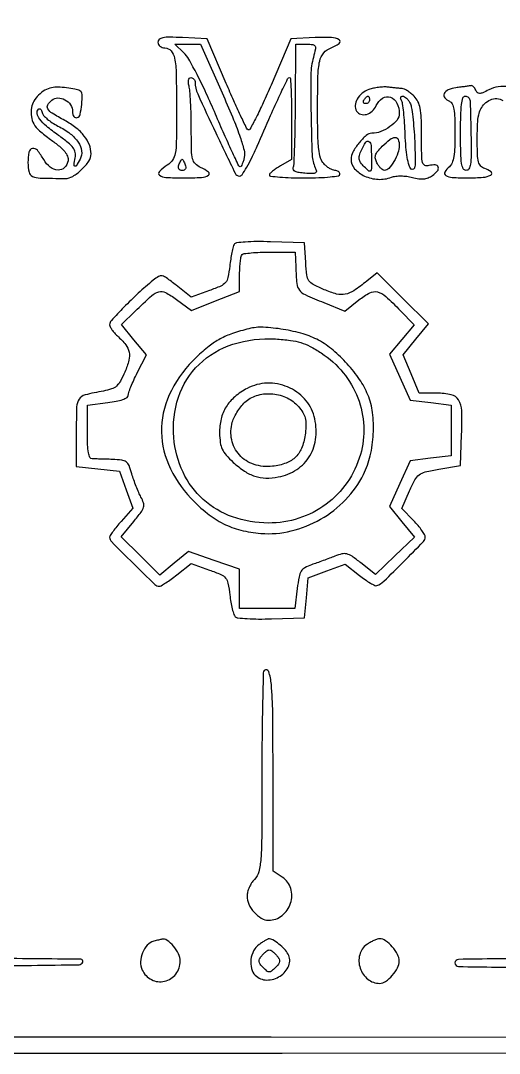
# Model space of a CAD drawing. Extents: x 33 to 995, y 30 to 1513.
# Drawn here: x 446 to 574.9, y 30.1 to 308.4 of the extents above; entities that cross this region are included whole.
import ezdxf

# ---------------------------------------------------------------- set-up
doc = ezdxf.new("R2010")
doc.units = 0

msp = doc.modelspace()

# ---------------------------------------------------------------- linework, layer by layer
for points in [[(969.036452, 1225.056595, -0.000004), (969.039353, 1088.299549, -0.000008), (969.038944, 928.132759, -0.000006), (969.033447, 745.616071)], [(56.838383, 550.971158, 0.000004), (56.774237, 658.613587, 0.000005), (56.715227, 754.844653, 0.000003), (56.664187, 835.950257, 0.000067)], [(972.956293, 313.397605, 0.000039), (972.978038, 768.984398, 0.000039), (972.928152, 1226.063636, 0.000618)], [(989.233898, 772.224269), (989.632433, 47.5), (987.566217, 43, -0.031411), (986.374052, 40.782283, -0.048694), (985.054021, 39.05791, -0.050598), (983.465679, 37.667575, -0.037489), (981.466448, 36.461092), (977.432895, 34.422183), (513.452962, 34.483358), (49.473029, 34.544533), (45.71227, 36.86881, -0.034566), (44.153702, 37.987801, -0.025159), (42.580482, 39.430335, -0.025592), (41.221194, 40.95774, -0.049742), (40.331928, 42.325016, -0.119271), (39.234053, 46.81465, -0.000106), (38.991255, 157.362732, -0.000511), (38.822837, 332.31249, -0.000046), (38.889141, 769.339498, -0.000051), (39.034879, 1189.135476, -0.000465)], [(33.247266, 770.21552, 0.000036), (33.115334, 293.12885, 0.000631), (33.278986, 138.361857, 0.000254), (33.537488, 46.90691, 0.117641), (34.938352, 41.12084, 0.053426), (37.290043, 37.519574, 0.043437), (40.506968, 34.215693, 0.045239), (44.017523, 31.701538, 0.088944), (47.228619, 30.516065, 0.043919), (49.921437, 30.277249, 0.000009), (186.426532, 30.187823, 0.000194), (337.588664, 30.150033, 0.000117), (516.5, 30.216741), (982.5, 30.5), (986.122348, 32.951435, 0.035163), (987.699971, 34.189163, 0.019391), (989.453306, 35.904096, 0.019251), (991.104356, 37.789619, 0.029163), (992.375078, 39.560606), (995.005458, 43.718342), (994.752729, 770.609171)], [(577.374995, 290.551773, 0.075044), (574.672365, 290.527878, 0.076169), (572.11201, 289.705765, -0.014144), (570.457875, 288.938207, -0.094956), (569.577624, 288.744297, -0.204816), (569.016057, 288.966359, -0.106344), (568.596498, 289.609127, 0.050149), (568.334442, 290.129365, 0.062996), (567.99002, 290.54442, 0.076006), (567.619871, 290.797972, 0.164173), (567.281385, 290.839963, -0.014), (566.804203, 290.756075, -0.001794), (565.774844, 290.608461, -0.002098), (564.551632, 290.442754, -0.001747), (563.25, 290.276604, 0.069937), (561.199789, 289.72436, 0.181892), (560.112155, 288.685197, 0.289659), (560.243654, 287.552249, 0.131997), (561.5, 286.638374, -0.195025), (562.234309, 285.952065, -0.064834), (562.684391, 284.51979, -0.03538), (562.933143, 282.14239, -0.008381), (563, 278.15383, -0.009888), (562.924081, 274.315239, -0.030728), (562.663235, 271.741037, -0.046628), (562.210736, 270.009501, -0.133095), (561.5, 269, 0.084856), (560.27753, 267.574185, 0.413932), (560.510548, 266.644012, 0.122541), (562.251829, 266.111939, 0.013173), (566.5, 266, 0.018837), (570.578064, 266.153693, 0.108361), (572.635508, 266.770393, 0.535511), (572.702132, 267.597321, 0.090384), (571, 268.5, -0.129705), (569.940001, 269.172421, -0.126801), (569.338622, 270.285724, -0.053507), (569.062228, 272.303974, -0.007298), (569, 276.567388, -0.010354), (569.082169, 280.534779, -0.041449), (569.383016, 282.943283, -0.067758), (569.977201, 284.610139, -0.077067), (570.977319, 285.977319, -0.094349), (572.551783, 287.048141, -0.118969), (574.282686, 287.349346, -0.122771), (575.920017, 286.826932, -0.104683)], [(817.783737, 56), (690.391868, 56, 0.000296), (616.801272, 55.956451, 0.002648), (584.481978, 55.747056, 0.001066), (563.946171, 55.461468, 0.409524), (563, 54.5, 0.409465), (563.945623, 53.538893, 0.001087), (584.270407, 53.252973, 0.002674), (616.269925, 53.043558, 0.000299), (689.122445, 53, -0.000303), (761.188888, 52.956378, -0.002612), (793.341744, 52.749509, -0.001296)], [(436.1347, 53.703313, 0.000415), (461.75162, 54.020315, 0.319186), (462.750023, 54.75, 0.508295), (462.228658, 55.482169, 0.00044), (437.123984, 55.748384, 0.002059)]]:
    msp.add_lwpolyline(points, format="xyb")
for points in [[(483, 302.54569, 0.121703), (483.14565, 301.95617, 0.100747), (483.556072, 301.454046, 0.091402), (484.169942, 301.116741, 0.080207), (484.893011, 301, -0.219124), (486.539263, 300.242146, -0.131363), (487.486679, 298.264251, -0.041849), (487.912196, 294.099976, -0.004545), (488, 284.441266, -0.002813), (487.951029, 275.73811, -0.038403), (487.672769, 272.585019, -0.11186), (486.950118, 270.814824, -0.095383), (485.5, 269.408043, 0.046994), (483.388957, 267.721918, 0.460296), (483.448963, 266.720431, 0.151619), (485.127987, 266.112789, 0.011574), (490, 266, 0.012006), (494.751996, 266.114118, 0.128568), (496.577092, 266.686199, 0.525946), (496.614661, 267.560666, 0.054511), (494.5, 268.818046, -0.088562), (493.073524, 269.802749, -0.139144), (492.346823, 271.091516, -0.054154), (492.050645, 273.379816, -0.00476), (491.986345, 279.228561, 0.005912), (491.93695, 282.943301, 0.007087), (491.799577, 286.437452, 0.006174), (491.606089, 289.372986, 0.04595), (491.369714, 290.75, -0.038449), (491.198059, 291.66737, -0.083333), (491.239628, 292.381252, -0.136015), (491.480982, 292.828542, -0.20417), (491.883369, 293, -0.110813), (492.310419, 292.904178, -0.098874), (492.675989, 292.632812, -0.093668), (492.923695, 292.227285, -0.087889), (493.013617, 291.75, 0.104099), (493.711832, 288.603208, 0.004369), (498.564734, 278.147049, 0.002201), (503.794566, 267.255841, 0.287208), (505.001866, 266.5, 0.250656), (505.652265, 266.847912, 0.014124), (506.907935, 268.85, 0.018951), (508.299783, 271.434354, 0.012511), (509.709857, 274.5, -0.002332), (513.323287, 282.79676, -0.006895), (515.909864, 288.448527, -0.003039), (517.938255, 292.65759, -0.286377), (518.487057, 293, -0.398252), (518.694952, 292.803197, -0.0021), (518.849323, 289.755088, -0.007248), (518.963131, 286.189198, -0.004352), (519, 281.95349), (519, 270.906979), (516.006323, 269.20349, 0.01755), (514.859182, 268.496328, 0.024503), (513.890181, 267.780088, 0.02252), (513.16979, 267.134681, 0.199272), (513.006323, 266.75, 0.386892), (513.275367, 266.449292, 0.005942), (515.792482, 266.220312, 0.012306), (518.857861, 266.053931, 0.007403), (522.5, 266, 0.008575), (526.360608, 266.066212, 0.017647), (529.375, 266.276316, 0.013417), (531.638562, 266.576184, 0.368504), (532, 267, 0.133491), (531.896341, 267.381344, 0.100499), (531.604903, 267.70625, 0.087472), (531.168952, 267.924865, 0.072708), (530.654988, 268, -0.099381), (530.023087, 268.126851, -0.037821), (529.21892, 268.537193, -0.035602), (528.387568, 269.128956, -0.036379), (527.654988, 269.828741, -0.112711), (526.804123, 271.346001, -0.043109), (526.319179, 273.732786, -0.023722), (526.065241, 277.525831, -0.004853), (526, 284.246953, -0.005269), (526.097375, 293.487046, -0.048044), (526.567051, 297.479962, -0.124784), (527.649085, 299.656309, -0.125097), (529.636385, 301.051853, 0.066857), (531.81422, 302.232681, 0.526277), (531.786922, 303.191851, 0.136049), (529.770589, 303.822238, 0.019319), (525.387948, 303.79569), (518.775895, 303.5), (513.456491, 291, -0.006409), (511.357914, 286.238905, -0.010765), (509.459214, 282.303316, -0.004606), (507.78349, 279.086476, -0.417384), (507.318543, 278.947459, -0.155673), (506.862953, 279.42521, -0.002535), (505.240341, 282.803911, -0.006338), (503.409664, 286.795863, -0.004131), (501.393255, 291.447459), (496.28651, 303.5), (489.643255, 303.79569, 0.008083), (486.096968, 303.896133, 0.049575), (484.276656, 303.737516, 0.128458), (483.352627, 303.300804, 0.221987)], [(500.63016, 288.09034, -0.006063), (503.372517, 281.665259, -0.015532), (505.15478, 276.933485, -0.018295), (506.201103, 273.459874, -0.111679), (506.263583, 271.598511, -0.022217), (506.027265, 270.604066, -0.033707), (505.726694, 269.768019, -0.036039), (505.409049, 269.164615, -0.265881), (505.133423, 269.01602, -0.282594), (504.782083, 269.244259, -0.001433), (502.923568, 273.181823, -0.00571), (500.845927, 277.751644, -0.003516), (498.5, 283.174979, 0.008244), (496.0203, 288.761973, 0.01035), (493.531127, 293.85111, 0.008686), (491.293151, 298.017005, 0.076607), (490.010218, 299.658959), (487.520437, 302), (491.010218, 301.991829), (494.5, 301.983658)], [(524.862748, 298.465086, 0.064468), (524.199307, 293.779065, 0.007303), (524.228493, 283.043417, 0.005625), (524.540905, 272.112802, 0.10211), (525.377741, 268.741944, -0.068774), (525.675282, 267.811536, -0.322433), (525.443969, 267.334667, -0.130544), (524.651809, 267.144394, -0.011826), (522.601401, 267.241944, -0.022749), (521.015679, 267.427809, -0.072329), (520.000781, 267.749081, -0.147666), (519.511698, 268.199436, -0.228389), (519.464225, 268.761178, 0.080988), (519.66043, 269.713705, 0.001853), (519.835778, 274.348601, 0.004096), (519.976903, 279.792915, 0.002758), (520.05282, 286.011178), (520.15983, 302), (522.999308, 302, -0.024509), (524.746167, 301.914322, -0.252055), (525.325762, 301.524705, -0.178611), (525.430831, 300.731162, -0.011887)], [(454.354429, 290.282391, 0.087583), (452.573784, 289.619488, 0.061299), (450.870076, 288.314748, 0.062377), (449.56592, 286.669315, 0.10219), (448.971771, 285, 0.058638), (448.918561, 282.481912, 0.10941), (449.545548, 280.550982, 0.081747), (451.079187, 278.711791, 0.02241), (454.052332, 276.366935, -0.015717), (456.461825, 274.518373, -0.048628), (457.913792, 273.073272, -0.077471), (458.657612, 271.820935, -0.131518), (458.802332, 270.618598, -0.163833), (457.871365, 268.769998, -0.209464), (456.109838, 268.093792, -0.156994), (453.993783, 268.88515, -0.09631), (452.243868, 270.923323, 0.040384), (450.543149, 273.419186, 0.277714), (449.206147, 273.907462, 0.30855), (448.260368, 272.952581, 0.045543), (448, 270.1, 0.054557), (448.279814, 267.543191, 0.241723), (449.215931, 266.414394, 0.09413), (451.295042, 265.957346, 0.005216), (457.972549, 265.83547, 0.138455), (460.061226, 266.407557, 0.054315), (462.458385, 268.233776, 0.054375), (464.389782, 270.514735, 0.149591), (465, 272.508711, 0.096614), (464.528792, 274.924554, 0.071645), (463.154343, 277.279497, 0.060471), (460.915315, 279.488507, 0.039877), (457.882845, 281.467247, -0.012748), (454.545745, 283.395382, -0.115484), (453.356365, 284.570511, -0.279709), (453.339024, 285.654417, -0.087369), (454.436078, 286.946949, -0.175199), (456.067226, 287.534699, -0.126301), (457.95684, 287.047563, -0.119552), (459.453139, 285.67705, -0.148904), (460, 283.881483, 0.05504), (460.086966, 283.093856, 0.108885), (460.351718, 282.526869, 0.155597), (460.757135, 282.244538, 0.156595), (461.25, 282.25, 0.262158), (462.028437, 283.108944, 0.02996), (462.470288, 285.785756, 0.029805), (462.589705, 288.492138, 0.272991), (462, 289.457233, 0.075567), (460.657095, 289.929946, 0.020029), (458.402495, 290.265077, 0.020997), (456.068684, 290.418213, 0.051345)], [(539.795782, 289.802844, 0.088535), (538.001064, 288.79703, 0.09162), (536.690149, 287.242681, 0.105857), (536.14324, 285.517439, 0.163851), (536.494469, 284.008949, 0.179865), (537.619846, 283.133198, 0.145631), (539.16001, 283.108334, 0.118359), (540.712495, 283.9741, 0.100067), (541.818046, 285.5, -0.141204), (543.494022, 287.457466, -0.234241), (545.605781, 287.716338, -0.198698), (547.3571, 286.147496, -0.112475), (548, 283.32568, -0.172025), (547.384418, 281.589401, -0.066127), (545.49799, 279.806091, -0.062639), (543.028403, 278.456536, -0.094029), (540.62224, 278, 0.182717), (539.074133, 277.41473, 0.042481), (537.118717, 275.369666, 0.043599), (535.497528, 272.953288, 0.12662), (535, 271.020129, 0.184343), (535.975064, 268.465305, 0.105447), (538.675448, 266.490241, 0.092075), (542.307565, 265.61009, 0.103225), (545.85933, 266.152747, -0.057875), (547.030457, 266.441469, -0.033036), (548.486808, 266.529023, -0.031522), (550.045068, 266.421293, -0.034352), (551.532281, 266.118698, 0.030206), (553.227599, 265.759111, 0.06265), (554.57768, 265.727407, 0.072533), (555.762635, 266.025525, 0.054988), (556.93968, 266.670304, 0.063468), (558.277452, 267.886369, 0.268983), (558.464503, 268.910074, 0.307277), (557.685596, 269.477696, 0.07245), (555.999004, 269.289489, -0.1678), (554.912141, 269.37304, -0.233996), (554.292831, 270.105553, -0.056519), (554.043677, 272.023042, -0.004074), (554, 277.383369, 0.007896), (553.925102, 282.125756, 0.038674), (553.633945, 284.788976, 0.069397), (553.037725, 286.559775, 0.080688), (552, 288, 0.026694), (551.142487, 288.770532, 0.027947), (550.220312, 289.432739, 0.029058), (549.364415, 289.910131, 0.099229), (548.75, 290.0689, -0.008305), (548.103388, 290.115325, -0.002576), (547.132812, 290.206278, -0.002575), (546.048815, 290.319138, -0.002833), (545, 290.439817, 0.039039), (543.847549, 290.488462, 0.021487), (542.440011, 290.377288, 0.021304), (541.013503, 290.140645, 0.031814)], [(540, 287, -0.105053), (539.918938, 286.618444, -0.099167), (539.688914, 286.29375, -0.09642), (539.345238, 286.076123, -0.093332), (538.940983, 286, -0.108972), (538.586039, 286.078288, -0.182303), (538.3746, 286.29375, -0.161196), (538.343488, 286.6179, -0.082592), (538.5, 287, -0.029505), (538.768994, 287.382774, -0.035638), (539.066025, 287.70625, -0.038439), (539.34829, 287.934461, -0.151918), (539.559017, 288, -0.210953), (539.727648, 287.92554, -0.081139), (539.870461, 287.70625, -0.061769), (539.967655, 287.382849, -0.042167)], [(550.858181, 286.25, -0.081993), (551.240236, 285.113148, -0.009597), (551.618729, 282.454121, -0.011302), (551.938868, 279.25041, -0.009024), (552.143364, 275.785305, -0.004478), (552.293395, 271.090324, -0.03787), (552.182078, 268.980636, -0.212653), (551.784908, 268.329162, -0.362143), (551.187558, 268.383461, -0.131748), (550.617375, 269.37183, -0.022891), (550.152331, 271.496359, -0.021401), (549.795597, 274.291884, -0.012189), (549.592101, 277.693592, 0.007778), (549.43167, 280.840925, 0.010496), (549.182613, 283.680825, 0.007778), (548.889624, 286.031102, 0.103871), (548.595526, 286.845436, -0.066149), (548.397334, 287.287496, -0.138857), (548.392325, 287.660847, -0.191135), (548.575082, 287.906182, -0.139096), (548.905799, 288, -0.132353), (549.364474, 287.876421, -0.051154), (549.901642, 287.485937, -0.046026), (550.427194, 286.919552, -0.042077)], [(567.070735, 286.75, -0.007457), (567.105945, 285.904373, -0.000425), (567.173351, 283.297213, -0.00065), (567.246915, 280.193449, -0.000477), (567.320735, 276.751152, -0.005915), (567.361233, 272.073388, -0.036676), (567.17784, 269.680513, -0.091402), (566.749649, 268.438955, -0.270208), (566, 268.001152, -0.286963), (565.234206, 268.479284, -0.076358), (564.787471, 269.916695, -0.032077), (564.555229, 272.649619, -0.005161), (564.5, 278, -0.006292), (564.560425, 282.801754, -0.024802), (564.78125, 285.75, -0.037957), (565.145075, 287.542664, -0.335469), (565.75, 288, -0.097651), (566.232545, 287.904851, -0.092392), (566.653591, 287.632812, -0.092325), (566.948596, 287.227165, -0.097336)], [(456.062348, 279.968193, -0.0448), (459.366079, 277.891009, -0.082413), (461.538165, 275.585084, -0.113978), (462.427103, 273.252389, -0.158433), (462.035888, 271.067058, -0.009161), (461.034748, 269.276073, -0.341007), (460.628911, 269.111395, -0.378873), (460.404727, 269.457586, -0.009807), (460.741452, 271.427823, 0.09997), (460.726806, 272.836654, 0.109504), (460.160409, 274.078812, 0.061981), (458.82811, 275.453455, 0.013563), (456.200793, 277.451213, -0.017039), (452.99334, 279.925468, -0.056813), (451.151978, 281.839099, -0.113146), (450.472991, 283.330146, -0.250745), (450.818901, 284.491946, -0.194533), (451.10426, 284.614547, -0.192816), (451.395975, 284.504934, -0.109563), (451.652952, 284.138937, -0.04838), (451.826973, 283.570767, 0.134197), (452.205574, 282.820477, 0.03297), (453.20599, 281.84894, 0.031394), (454.54228, 280.849708, 0.026896)], [(540.5, 271.527778, -0.004415), (540.473532, 268.530204, -0.15923), (540.25, 267.88491, -0.431404), (539.810742, 267.837749, -0.01945), (538.57017, 268.985386, -0.037149), (537.597383, 270.114561, -0.117044), (537.207193, 271.027654, -0.114934), (537.265358, 272.028541, -0.035168), (537.798731, 273.457608, -0.034074), (538.975582, 275.634282, -0.43088), (539.796374, 275.794986, -0.223062), (540.383009, 274.749961, -0.018148)], [(548, 274.722506, -0.089147), (547.641914, 272.730067, -0.045897), (546.541865, 270.437466, -0.044645), (545.161584, 268.537754, -0.216602), (543.97848, 268, -0.155705), (543.556439, 268.134693, -0.043456), (543.021653, 268.589465, -0.039381), (542.474307, 269.238637, -0.032607), (541.996419, 270.00669, -0.067156), (541.570242, 271.148314, -0.132953), (541.609749, 272.107134, -0.09577), (542.158199, 273.119482, -0.024491), (543.415781, 274.50669, -0.027897), (545.496648, 276.36747, -0.157995), (546.870628, 276.885333, -0.324187), (547.702357, 276.340471, -0.091215)], [(490.361626, 269.5, -0.074756), (490.496379, 268.889304, -0.14841), (490.385989, 268.410795, -0.165571), (490.041375, 268.107791, -0.098585), (489.5, 268, -0.098585), (488.958625, 268.107791, -0.165571), (488.614011, 268.410795, -0.14841), (488.503621, 268.889304, -0.074756), (488.638374, 269.5, -0.015549), (488.879681, 270.074741, -0.023203), (489.128913, 270.559375, -0.019892), (489.35928, 270.925857, -0.247326), (489.5, 271, -0.247326), (489.64072, 270.925857, -0.019892), (489.871087, 270.559375, -0.023203), (490.120319, 270.074741, -0.015549)], [(503.537249, 248.06027, 0.07785), (503.262016, 247.405981, 0.010147), (502.9272, 245.926163, 0.011611), (502.604197, 244.14093, 0.009472), (502.339319, 242.217205, -0.019798), (501.85874, 239.190714, -0.12532), (501.190858, 237.795311, -0.117483), (499.918539, 236.845726, -0.016499), (496.846211, 235.638975), (491.925198, 233.891185), (487.920785, 237.062739, 0.009011), (485.312069, 239.053446, 0.105737), (484.152915, 239.575434, 0.187435), (483.157128, 239.416632, 0.040957), (481.708186, 238.402684, 0.013352), (477.716567, 234.907751, 0.012548), (473.831602, 231.133476, 0.006513), (470.449946, 227.587833, 0.189393), (470, 226.442579, 0.119984), (470.136567, 225.88167, 0.03184), (470.614708, 225.086374, 0.030401), (471.291683, 224.224383, 0.027181), (472.092624, 223.416176, -0.039111), (474.318012, 221.060897, -0.119676), (475.248651, 219.087416, -0.116398), (475.183722, 216.873901, -0.035985), (474.086436, 213.701648, -0.022326), (472.894071, 211.230757, -0.087231), (471.84756, 209.905117, -0.101922), (470.499944, 209.123894, -0.036661), (468.340522, 208.574955, 0.016486), (463.377637, 207.524341, 0.187479), (461.767239, 206.393428, 0.139969), (461.107091, 204.330944, 0.00791), (461, 197.561779), (461, 188.258333), (466.812691, 187.600701), (472.625383, 186.94307), (474.414041, 181.96898), (476.202698, 176.994891), (473.101349, 173.462649, 0.009703), (471.913308, 172.055379, 0.013565), (470.911021, 170.749426, 0.009887), (470.135732, 169.634679, 0.148046), (470, 169.186315, 0.198158), (470.489667, 167.999287, 0.002576), (476.303856, 162.21121, 0.002612), (482.172714, 156.488709, 0.194278), (483.383001, 156, 0.135217), (483.884217, 156.13807, 0.010019), (485.101465, 156.897232, 0.013336), (486.531064, 157.884432, 0.009708), (488.068695, 159.054407), (491.925198, 162.108815), (496.846211, 160.361025, -0.016569), (499.936309, 159.146796, -0.119811), (501.202732, 158.191971, -0.124343), (501.866851, 156.777141, -0.018393), (502.357037, 153.633193, 0.01396), (502.646391, 151.662741, 0.017642), (503.028515, 149.861115, 0.015852), (503.443695, 148.395132, 0.12), (503.814673, 147.785327, 0.174207), (504.519044, 147.453338, 0.009147), (507.044519, 147.257981, 0.013539), (510.114978, 147.160211, 0.009359), (513.591248, 147.208752), (522.5, 147.5), (523, 152.856445), (523.5, 158.212889), (528.473129, 160.094498), (533.446257, 161.976107), (537.254977, 158.915336, 0.015357), (538.778306, 157.76632, 0.021827), (540.204392, 156.848465, 0.018771), (541.408737, 156.205011, 0.203594), (541.947122, 156.177283, 0.104343), (543.853116, 157.367405, 0.005234), (549.125412, 162.547488, 0.003389), (554.481894, 167.99499, 0.194964), (555, 169.273203, 0.137746), (554.825474, 169.89469, 0.018934), (554.075072, 171.026666, 0.020558), (553.057012, 172.326646, 0.016075), (551.85131, 173.653409), (548.70262, 176.902033), (550.772297, 181.701017, -0.020036), (552.197669, 184.672682, -0.112481), (553.340951, 185.999245, -0.101007), (555.000783, 186.768766, -0.014629), (558.670987, 187.526247), (564.5, 188.552495), (564.792008, 196.873167, 0.016613), (564.803972, 203.317803, 0.128623), (563.957842, 206.182393, 0.206354), (562.005456, 207.578429, 0.053489), (558.076024, 208), (553.396937, 208), (551.214251, 213.166269), (549.031565, 218.332538), (552.451844, 222.506537), (555.872123, 226.680536), (548.952123, 233.547511), (542.032122, 240.414485), (539.266061, 238.193059, -0.02101), (535.741713, 235.598412, -0.098842), (533.433345, 234.634517, -0.116718), (531.127617, 234.712644, -0.03469), (527.776008, 235.881689, -0.017555), (524.832676, 237.267585, -0.125232), (523.662851, 238.302611, -0.120004), (523.105816, 239.789593, -0.015577), (522.804299, 243.191187), (522.5, 248.5), (513.331542, 248.786447, 0.009292), (509.587009, 248.833816, 0.01702), (506.537279, 248.711852, 0.013401), (504.178094, 248.473218, 0.226144)], [(520.125, 242, 0.014581), (520.3971, 237.500463, 0.144675), (521.085967, 235.760195, 0.121611), (522.645895, 234.538262, 0.009105), (527.640238, 232.401637), (533.326528, 230.090556), (537.126461, 233.100159, -0.045521), (540.057963, 235.016073, -0.186216), (542.1308, 235.265343, -0.123183), (544.343537, 234.074657, -0.015628), (548.262698, 230.273996), (552.025396, 226.389667), (548.680266, 222.444833), (545.335137, 218.5), (548.136759, 212.325806), (550.938382, 206.151611), (556.469191, 205.460582), (562, 204.769553), (562, 197.956733), (562, 191.143913), (556.44855, 190.450305), (550.8971, 189.756697), (548.116422, 183.628348), (545.335745, 177.5), (548.702866, 173.354303), (552.069987, 169.208606), (546.814319, 164.195051), (541.558652, 159.181496), (537.663711, 162.266346, 0.014478), (535.269381, 164.052375, 0.089937), (533.883989, 164.69203, 0.122987), (532.56345, 164.703147, 0.036921), (530.634385, 164.084926, -0.004911), (529.206084, 163.524159, -0.002923), (527.494831, 162.88306, -0.002925), (525.781489, 162.263928, -0.005049), (524.348019, 161.77163, 0.046721), (522.55886, 160.985298, 0.13217), (521.587913, 160.04328, 0.089151), (521.012688, 158.514468, 0.014437), (520.526063, 155.362302), (519.856087, 150), (512.428044, 150), (505, 150), (505, 155.286324), (505, 160.572648), (498.120295, 162.958286), (491.240591, 165.343923), (487.397515, 162.176135), (483.554439, 159.008347), (478.337971, 164.160016), (473.121504, 169.311685), (476.478399, 173.408333, 0.011592), (478.443276, 175.922925, 0.08801), (479.114563, 177.262513, 0.148188), (479.108371, 178.43919, 0.052636), (478.438792, 180.002491, -0.023184), (477.82811, 181.22434, -0.010637), (477.141229, 182.867919, -0.010508), (476.490306, 184.631562, -0.014289), (475.982601, 186.25, 0.025756), (475.228887, 188.472889, 0.139514), (474.460077, 189.472449, 0.129752), (473.251552, 189.954942, 0.021103), (470.711456, 190.157534, 0.002003), (469.007422, 190.214441, 0.002259), (467.369928, 190.255156, 0.002064), (465.976895, 190.277745, 0.012303), (465.25, 190.268645, -0.311766), (464.669519, 190.638517, -0.057009), (464.291368, 191.928492, -0.033408), (464.064057, 194.096378, -0.009421), (464, 197.495888), (464, 204.769553), (469.5, 205.456733, 0.017365), (471.787399, 205.82358, 0.036587), (473.520986, 206.297565, 0.04761), (474.674148, 206.833675, 0.266147), (475, 207.402478, -0.085292), (475.128103, 208.147977, -0.010361), (475.71719, 209.707972, -0.012052), (476.506603, 211.544869, -0.009664), (477.441498, 213.483619), (479.882996, 218.306194), (476.531927, 222.403097), (473.180858, 226.5), (476.840429, 230.055416, -0.008208), (481.32319, 234.269776, -0.11537), (483.240316, 235.338132, -0.197929), (485.018276, 235.137944, -0.032804), (487.983245, 233.243709), (492.012403, 230.280634), (498.506201, 232.832345), (505, 235.384057), (505, 240.025362, -0.013317), (505.048648, 241.851633, -0.017922), (505.195833, 243.499117, -0.015123), (505.405262, 244.837791, -0.151127), (505.666667, 245.333333, -0.166898), (506.20698, 245.59744, -0.008812), (508.144792, 245.804167, -0.013082), (510.500204, 245.951557, -0.009083), (513.166667, 246), (520, 246)], [(507.5, 225.369124, 0.020714), (503.076344, 224.06762, 0.042223), (499.760584, 222.61876, 0.043098), (496.778187, 220.654126, 0.022499), (493.411593, 217.73913, 0.083369), (486.60979, 208.713785, 0.11035), (483.975623, 198.798027, 0.112316), (485.828048, 188.835904, 0.088747), (491.893836, 179.669226, 0.033213), (496.317917, 175.606918, 0.052954), (500.635332, 172.836026, 0.055432), (505.289261, 171.115948, 0.040817), (510.718311, 170.230413, 0.079449), (518.895141, 170.873336, 0.071233), (526.802357, 174.024761, 0.070723), (533.556658, 179.296021, 0.076294), (538.371539, 186.118056, 0.058588), (540.177979, 191.140569, 0.043544), (541.008131, 196.981262, 0.044179), (540.810841, 202.756561, 0.068439), (539.53446, 207.571768, 0.050227), (537.29625, 211.706557, 0.034572), (534.003186, 215.900619, 0.034559), (530.161442, 219.6032, 0.049997), (526.267632, 222.255414, 0.054442), (522.127672, 223.953616, 0.029028), (516.722989, 225.176123, 0.028851), (511.372984, 225.749274, 0.073571)], [(526.978438, 218.832053, -0.077153), (532.889169, 213.522035, -0.079465), (536.84056, 206.720311, -0.080549), (538.438631, 199.108485, -0.082461), (537.527519, 191.446665, -0.080308), (533.982387, 183.978095, -0.082118), (528.286608, 178.072581, -0.081888), (520.977916, 174.302861, -0.079239), (512.760898, 173.021962, -0.083181), (503.102629, 174.674786, -0.100004), (495.188701, 179.363015, -0.100916), (489.765332, 186.716217, -0.086189), (487.263399, 196.031814, -0.103319), (488.527625, 206.930882, -0.120513), (494.062922, 215.735273, -0.116451), (503.212763, 221.192841, -0.092038), (514.684709, 222.604064, -0.016078), (518.688088, 222.229412, -0.043087), (521.48509, 221.628614, -0.047268), (523.987611, 220.593583, -0.022823)], [(507.071085, 209.296532, 0.05539), (503.710397, 207.030366, 0.078014), (501.35536, 204.296743, 0.080661), (500.002536, 201.046842, 0.063889), (499.599873, 197.257719, 0.028342), (499.803521, 194.665572, 0.075974), (500.325692, 192.894619, 0.073031), (501.366384, 191.320604, 0.024752), (503.301019, 189.362947, 0.037659), (506.316243, 186.991073, 0.069125), (509.120365, 185.625358, 0.074462), (512.043617, 185.133953, 0.050879), (515.405126, 185.416224, 0.100036), (520.375492, 187.429483, 0.113466), (523.914206, 191.148446, 0.110145), (525.539994, 196.134525, 0.089947), (525.070221, 201.739219, 0.119868), (522.483198, 206.456438, 0.108688), (517.933332, 209.663888, 0.107201), (512.402614, 210.692788, 0.113726)], [(520.826431, 204.415397, -0.036952), (522.037644, 202.776648, -0.076612), (522.669728, 201.321142, -0.068096), (522.874581, 199.633444, -0.024267), (522.71964, 197.205009, -0.060834), (521.838043, 193.502549, -0.107163), (520.151784, 190.864709, -0.107775), (517.532103, 189.171578, -0.06203), (513.86201, 188.292264, -0.107584), (508.883446, 188.807319, -0.129403), (504.945499, 191.358207, -0.134356), (502.868601, 195.431693, -0.120316), (503.035377, 200.182451, -0.047841), (503.593595, 201.620892, -0.028994), (504.507611, 203.20342, -0.028879), (505.607682, 204.682554, -0.044543), (506.734944, 205.807914, -0.110204), (510.007279, 207.494948, -0.08898), (513.958671, 207.807727, -0.087816), (517.818537, 206.724155, -0.103256)], [(511.63948, 133.306147, 0.192113), (511.379026, 132.699936, 0.000731), (511.187847, 124.972222, 0.003588), (511.04609, 116.166354, 0.00223), (511, 105.833333, -0.001342), (510.954978, 89.056624, -0.015973), (510.712733, 82.5669, -0.043344), (510.161024, 79.056476, -0.136558), (509, 77, 0.053359), (508.234353, 76.050827, 0.038504), (507.5875, 74.853125, 0.03911), (507.145262, 73.603108, 0.065559), (507, 72.5, 0.111096), (507.488699, 70.327703, 0.071132), (508.921786, 68.162115, 0.073153), (510.846642, 66.546964, 0.138905), (512.777494, 66, 0.168479), (516.42784, 67.265949, 0.149198), (518.731043, 70.582912, 0.152365), (518.764194, 74.566217, 0.175952), (516.5, 77.591957), (514, 79.23002), (514, 106.055993, 0.002622), (513.916817, 121.916248, 0.018982), (513.547358, 129.536027, 0.057849), (512.833617, 133.021599, 0.558915)], [(481.894646, 60.338531, 0.141289), (480.129122, 59.275131, 0.091485), (478.842768, 57.248198, 0.087934), (478.33014, 54.814659, 0.11544), (478.774635, 52.595278, 0.170287), (481.267165, 49.998225, 0.175893), (484.798228, 49.571127, 0.17309), (487.821816, 51.511871, 0.16584), (489, 54.966349, 0.112508), (488.548081, 56.949307, 0.062752), (487.197719, 59.039976, 0.065814), (485.500902, 60.590975, 0.20937), (484.027494, 60.883999, 0.007134), (483.728073, 60.81366, 0.001345), (483.183379, 60.675917, 0.001438), (482.547939, 60.511457, 0.001317)], [(510.222506, 59.443296, 0.121894), (508.774011, 57.78239, 0.088024), (508.047174, 55.424417, 0.090171), (508.183385, 53.013846, 0.138143), (509.2, 51.2, 0.197674), (512.307209, 49.904266, 0.145478), (515.92662, 50.961367, 0.155645), (518.224136, 53.751372, 0.221384), (518.048154, 56.910024, 0.069993), (517.091122, 58.219437, 0.034755), (515.556078, 59.594279, 0.033251), (513.935232, 60.689982, 0.132763), (512.788248, 61, 0.131065), (512.568051, 60.941271, 0.006016), (511.892977, 60.542718, 0.009666), (511.09894, 60.039702, 0.00675)], [(539.222506, 59.443296, 0.179079), (537.331789, 56.711314, 0.144585), (537.461798, 53.1213, 0.142104), (539.53051, 50.134126, 0.172373), (542.722506, 49, 0.159384), (544.299254, 49.515718, 0.054343), (546.098791, 51.161491, 0.05415), (547.536839, 53.204958, 0.126933), (548, 55, 0.126933), (547.536839, 56.795042, 0.05415), (546.098791, 58.838509, 0.054343), (544.299254, 60.484282, 0.159384), (542.722506, 61, 0.080139), (542.082369, 60.896737, 0.024662), (541.167415, 60.542718, 0.023973), (540.16719, 60.039115, 0.024165)], [(515.041653, 56.449812, -0.049584), (515.634398, 55.571457, -0.154071), (515.766919, 54.877955, -0.133994), (515.482914, 54.173712, -0.03393), (514.664097, 53.235526, -0.024449), (513.628338, 52.296393, -0.173619), (513, 52.071429, -0.173619), (512.371662, 52.296393, -0.024449), (511.335903, 53.235526, -0.03393), (510.517086, 54.173712, -0.133994), (510.233081, 54.877955, -0.154071), (510.365602, 55.571457, -0.049584), (510.958347, 56.449812, -0.026473), (511.50633, 57.043177, -0.030708), (512.088781, 57.544632, -0.032126), (512.625298, 57.90013, -0.13098), (513, 58, -0.13098), (513.374702, 57.90013, -0.032126), (513.911219, 57.544632, -0.030708), (514.49367, 57.043177, -0.026473)]]:
    msp.add_lwpolyline(points, format="xyb", close=True)

doc.saveas('drawing.dxf')
